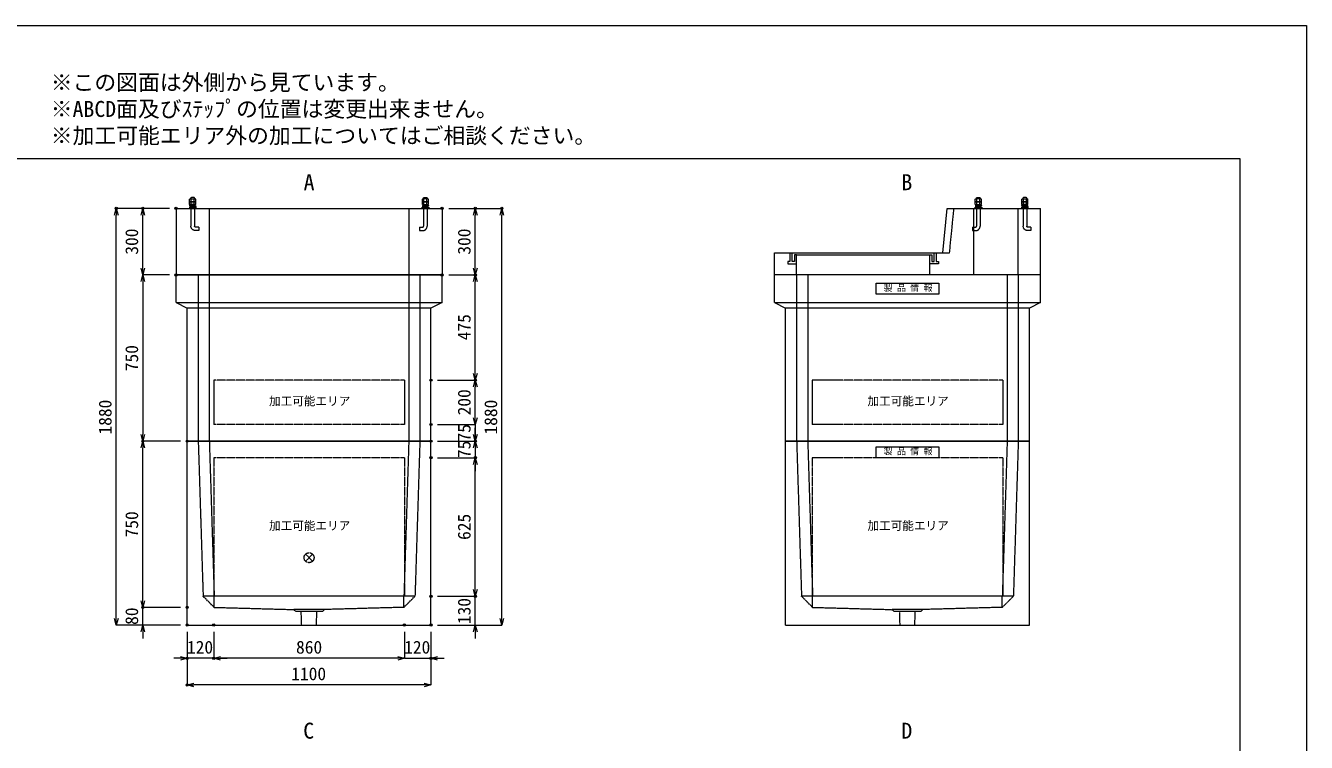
# Model space of a CAD drawing. Units: millimetres, scale not verified. Extents: x -4455 to 4455, y -3150 to 3150.
# Drawn here: x -1324 to 4455, y -84 to 3150 of the extents above; entities that cross this region are included whole.
import ezdxf
from ezdxf.enums import TextEntityAlignment as Align

# ---------------------------------------------------------------- set-up
doc = ezdxf.new("R2010")
doc.units = ezdxf.units.MM
doc.header["$LTSCALE"] = 20
doc.header["$PDMODE"] = 32
doc.header["$PDSIZE"] = 10
doc.linetypes.add('LONG_DASHED1', pattern=[7, 6, -1])
doc.linetypes.add('LONG_DOUBLE_CHAIN', pattern=[21.8, 18, -1, 0.6, -0.6, 0.6, -1])
for name, color, linetype, lineweight in [('0-0_D-TTL', 7, 'Continuous', 9), ('0-1_Defpoints', 7, 'Continuous', 9), ('0-3_D-TTL-TXT', 7, 'Continuous', 9), ('0-4_D-STR-TXT', 7, 'Continuous', 9), ('0-5_D-STR-DIM', 3, 'Continuous', 9), ('0-6_0', 7, 'Continuous', 9), ('0-7_D-STR', 7, 'Continuous', 9), ('0-9_D-STR-STR2', 1, 'Continuous', 9), ('0-A_D-STR-STR4', 134, 'LONG_DASHED1', 9), ('0-B_D-STR-STR1', 7, 'LONG_DASHED1', 9), ('0-C_D-STR-STR5', 1, 'LONG_DOUBLE_CHAIN', 9)]:
    doc.layers.add(name, color=color, linetype=linetype, lineweight=lineweight)
doc.styles.add('ＭＳ ゴシック', font='')
doc.styles.get('ＭＳ ゴシック').set_extended_font_data('MS Gothic')

# ---------------------------------------------------------------- blocks, each defined once
blk = doc.blocks.new('A$C4DE05FD1')
at = {"layer": '0-0_D-TTL', "color": 134}
for p, q in [((4000, 76000), (114800, 76000)), ((114800, 76000), (114800, 4000))]:
    blk.add_line(p, q, dxfattribs=at)
at = {"layer": '0-1_Defpoints', "color": 134}
for p, q in [((0, 84000), (118800, 84000)), ((118800, 84000), (118800, 0))]:
    blk.add_line(p, q, dxfattribs=at)
at = {"layer": '0-3_D-TTL-TXT', "style": 'ＭＳ ゴシック'}
for s, p in [('※この図面は外側から見ています。', (43260.9, 79815.7)), ('※ABCD面及びｽﾃｯﾌﾟの位置は変更出来ません。', (43260.9, 78215.7)), ('※加工可能エリア外の加工についてはご相談ください。', (43260.9, 76615.7))]:
    blk.add_text(s, height=962.2, dxfattribs=at).set_placement(p, align=Align.BOTTOM_LEFT)
blk = doc.blocks.new('_Open30')
at = {"layer": '0-6_0'}
blk.add_line((0, 0), (-20, 0), dxfattribs=at)
blk.add_lwpolyline([(-20, 5.36), (0, 0), (-20, -5.36)], dxfattribs=at)
blk = doc.blocks.new('A$C31CA379A')
at = {"layer": '0-4_D-STR-TXT', "style": 'ＭＳ ゴシック'}
for s, p in [('A', (-325.9, -2190.5)), ('B', (35638.6, -2190.5)), ('C', (-351.4, -35190.5)), ('D', (35638.6, -35190.5))]:
    blk.add_text(s, height=962.2, dxfattribs=at).set_placement(p, align=Align.BOTTOM_LEFT)
blk = doc.blocks.new('A$C737D46CD')
at = {"layer": '0-B_D-STR-STR1', "linetype": 'Continuous'}
blk.add_lwpolyline([(-2820, 0), (2820, 0), (2820, -1000), (-2820, -1000)], close=True, dxfattribs=at)
at = {"layer": '0-B_D-STR-STR1', "style": 'ＭＳ ゴシック'}
blk.add_text('製 品 情 報', height=577.3, dxfattribs=at).set_placement((-2149.6, -882.5), align=Align.BOTTOM_LEFT)
blk = doc.blocks.new('A$C531455C1')
at = {"layer": '0-7_D-STR'}
for p, q in [((-11000, 0), (11000, 0)), ((-11000, -16600), (-11000, 0)), ((11000, -16600), (11000, 0)), ((-11000, -16600), (11000, -16600))]:
    blk.add_line(p, q, dxfattribs=at)
at = {"layer": '0-7_D-STR', "linetype": 'LONG_DASHED1'}
for p, q in [((-10000, 0), (-9560, -14000)), ((-9000, 0), (-8560, -14000)), ((9000, 0), (8560, -14000)), ((10000, 0), (9560, -14000)), ((-8560, -15000), (-9560, -14000)), ((9560, -14000), (-9560, -14000)), ((-8560, -15000), (-8560, -14000)), ((-8560, -15000), (-1400, -15200)), ((8560, -15000), (1400, -15200)), ((8560, -15000), (9560, -14000)), ((8560, -15000), (8560, -14000)), ((-1200, -15380), (-1400, -15200)), ((1400, -15200), (-1400, -15200)), ((1200, -15380), (-1200, -15380)), ((-666, -16600), (-705, -15380)), ((666, -16600), (705, -15380)), ((1200, -15380), (1400, -15200))]:
    blk.add_line(p, q, dxfattribs=at)
at = {"layer": '0-C_D-STR-STR5'}
for p, q in [((8600, -1500), (8600, -14000)), ((8600, -14000), (-8600, -14000))]:
    blk.add_line(p, q, dxfattribs=at)
blk.add_lwpolyline([(8600, -1500), (-8600, -1500), (-8600, -14000)], dxfattribs=at)
at = {"layer": '0-B_D-STR-STR1'}
blk.add_blockref('A$C737D46CD', (0, -500), dxfattribs=at)
blk = doc.blocks.new('A$C44C4220A')
at = {"layer": '0-9_D-STR-STR2'}
for p, q in [((-160, -40), (-120, 0)), ((-120, 0), (120, 0)), ((160, -40), (120, 0)), ((-277.1, -167.2), (-230, -140)), ((-277.1, -390), (-277.1, -167.2)), ((-277.1, -417.2), (-230, -390)), ((-277.1, -390), (277.1, -390)), ((-277.1, -640), (-277.1, -417.2)), ((-277.1, -640), (277.1, -640)), ((-270, -777.1), (-270, -817.1)), ((-252.7, -757.3), (-160, -744.8)), ((-250, -757.1), (-20, -744.3)), ((-250, -837.1), (-20, -824.3)), ((-160, -140), (-160, -40)), ((-160, -752.1), (-160, -640)), ((-160, -880.6), (-160, -832.1)), ((-160, -1000), (-160, -930.6)), ((-138.6, -640), (-138.6, -140)), ((-20, -744.3), (-20, -824.3)), ((20, -674.4), (248.9, -687.2)), ((20, -674.4), (20, -754.4)), ((20, -754.4), (248.9, -767.2)), ((138.6, -640), (138.6, -140)), ((160, -140), (160, -40)), ((160, -682.2), (160, -640)), ((160, -880.6), (160, -762.3)), ((160, -780), (248.9, -767.2)), ((160, -1000), (160, -930.6)), ((268.9, -706.8), (268.9, -747.2)), ((277.1, -390), (277.1, -167.2)), ((277.1, -640), (277.1, -417.2))]:
    blk.add_line(p, q, dxfattribs=at)
at = {"layer": '0-9_D-STR-STR2', "linetype": 'LONG_DASHED1'}
for p, q in [((-160, -1000), (-160, -2600)), ((160, -1000), (160, -2600)), ((-540, -2680), (-240, -2680))]:
    blk.add_line(p, q, dxfattribs=at)
at = {"layer": '0-9_D-STR-STR2'}
blk.add_lwpolyline([(-300, -880.6), (300, -880.6), (300, -930.6), (-300, -930.6)], close=True, dxfattribs=at)
for points in [[(277.1, -167.2), (230, -140), (-230, -140)], [(277.1, -417.2), (230, -390), (-230, -390)]]:
    blk.add_lwpolyline(points, dxfattribs=at)
at = {"layer": '0-9_D-STR-STR2', "linetype": 'LONG_DASHED1'}
blk.add_lwpolyline([(-540, -2680), (-540, -3000), (-240, -3000)], dxfattribs=at)
at = {"layer": '0-9_D-STR-STR2'}
for centre, start, end in [((-250, -777.1), 90, 180), ((-250, -817.1), 180, 270), ((248.9, -707.2), 0, 90), ((248.9, -747.2), 270, 0)]:
    blk.add_arc(centre, 20, start, end, dxfattribs=at)
at = {"layer": '0-9_D-STR-STR2', "linetype": 'LONG_DASHED1'}
for radius in [400, 80]:
    blk.add_arc((-240, -2600), radius, 270, 0, dxfattribs=at)
blk = doc.blocks.new('A$C1CB640C4')
at = {"layer": '0-7_D-STR'}
for p, q in [((3200, 2000), (3576.1, 6000)), ((3576.1, 6000), (12000, 6000)), ((12000, 0), (12000, 6000)), ((-12000, 2000), (3200, 2000)), ((-12000, 0), (-12000, 2000)), ((12000, 0), (-12000, 0))]:
    blk.add_line(p, q, dxfattribs=at)
at = {"layer": '0-7_D-STR', "linetype": 'LONG_DASHED1'}
for p, q in [((3800, 2000), (4200, 6000)), ((6000, 0), (6000, 6000)), ((10000, 0), (10000, 6000)), ((-10000, 0), (-10000, 1800)), ((2000, 1800), (2000, 0)), ((3200, 2000), (3800, 2000))]:
    blk.add_line(p, q, dxfattribs=at)
at = {"layer": '0-A_D-STR-STR4'}
for points in [[(-10600, 2000), (-10600, 1200), (-10800, 1200), (-10800, 1000), (-10000, 1000)], [(-10000, 1800), (-10200, 1800), (-10200, 1200), (-10400, 1200), (-10400, 2000)], [(-10000, 1800), (2000, 1800), (2200, 1800)], [(2600, 2000), (2600, 1200), (2800, 1200), (2800, 1000), (2000, 1000)], [(2200, 1800), (2200, 1200), (2400, 1200), (2400, 2000)]]:
    blk.add_lwpolyline(points, dxfattribs=at)
at = {"layer": '0-7_D-STR'}
blk.add_blockref('A$C44C4220A', (6400, 7000), dxfattribs=at)
at = {"layer": '0-7_D-STR', "xscale": -1}
blk.add_blockref('A$C44C4220A', (10600, 7000), dxfattribs=at)
blk = doc.blocks.new('A$C5E7F35E6')
at = {"layer": '0-7_D-STR'}
for p, q in [((-12000, 6000), (12000, 6000)), ((-12000, 6000), (-12000, 0)), ((12000, 6000), (12000, 0)), ((-12000, 0), (12000, 0))]:
    blk.add_line(p, q, dxfattribs=at)
at = {"layer": '0-7_D-STR', "linetype": 'LONG_DASHED1'}
for p, q in [((-9000, 6000), (-9000, 0)), ((9000, 6000), (9000, 0))]:
    blk.add_line(p, q, dxfattribs=at)
at = {"layer": '0-7_D-STR', "xscale": -1}
blk.add_blockref('A$C44C4220A', (-10500, 7000), dxfattribs=at)
at = {"layer": '0-7_D-STR'}
blk.add_blockref('A$C44C4220A', (10500, 7000), dxfattribs=at)
blk = doc.blocks.new('A$Cddcd1648')
at = {"layer": '0-7_D-STR'}
for p, q in [((12000, 15000), (-12000, 15000)), ((-12000, 12500), (-12000, 15000)), ((12000, 12500), (12000, 15000)), ((-12000, 12500), (-11000, 12000)), ((-12000, 12500), (12000, 12500)), ((-11000, 0), (-11000, 12000)), ((11000, 12000), (-11000, 12000)), ((12000, 12500), (11000, 12000)), ((11000, 0), (11000, 12000)), ((11000, 0), (-11000, 0))]:
    blk.add_line(p, q, dxfattribs=at)
at = {"layer": '0-7_D-STR', "linetype": 'LONG_DASHED1'}
for p, q in [((-10000, 15000), (-10000, 0)), ((-9000, 15000), (-9000, 0)), ((9000, 15000), (9000, 0)), ((10000, 15000), (10000, 0))]:
    blk.add_line(p, q, dxfattribs=at)
at = {"layer": '0-C_D-STR-STR5'}
for p, q in [((8600, 5500), (8600, 1500)), ((8600, 1500), (-8600, 1500))]:
    blk.add_line(p, q, dxfattribs=at)
blk.add_lwpolyline([(8600, 5500), (-8600, 5500), (-8600, 1500)], dxfattribs=at)
blk = doc.blocks.new('A$Cb5c508f1')
at = {"layer": '0-7_D-STR'}
for p, q in [((12000, 15000), (-12000, 15000)), ((-12000, 12500), (-12000, 15000)), ((12000, 12500), (12000, 15000)), ((-12000, 12500), (-11000, 12000)), ((-12000, 12500), (12000, 12500)), ((-11000, 0), (-11000, 12000)), ((11000, 12000), (-11000, 12000)), ((12000, 12500), (11000, 12000)), ((11000, 0), (11000, 12000)), ((11000, 0), (-11000, 0))]:
    blk.add_line(p, q, dxfattribs=at)
at = {"layer": '0-7_D-STR', "linetype": 'LONG_DASHED1'}
for p, q in [((-10000, 15000), (-10000, 0)), ((-9000, 15000), (-9000, 0)), ((9000, 15000), (9000, 0)), ((10000, 15000), (10000, 0))]:
    blk.add_line(p, q, dxfattribs=at)
at = {"layer": '0-C_D-STR-STR5'}
for p, q in [((8600, 5500), (8600, 1500)), ((8600, 1500), (-8600, 1500))]:
    blk.add_line(p, q, dxfattribs=at)
blk.add_lwpolyline([(8600, 5500), (-8600, 5500), (-8600, 1500)], dxfattribs=at)
at = {"layer": '0-B_D-STR-STR1'}
blk.add_blockref('A$C737D46CD', (0, 14250), dxfattribs=at)
blk = doc.blocks.new('A$C7CE826D1')
at = {"layer": '0-7_D-STR'}
for p, q in [((-11000, 0), (11000, 0)), ((-11000, -16600), (-11000, 0)), ((11000, -16600), (11000, 0)), ((-11000, -16600), (11000, -16600))]:
    blk.add_line(p, q, dxfattribs=at)
at = {"layer": '0-7_D-STR', "linetype": 'LONG_DASHED1'}
for p, q in [((-10000, 0), (-9560, -14000)), ((-9000, 0), (-8560, -14000)), ((9000, 0), (8560, -14000)), ((10000, 0), (9560, -14000)), ((-8560, -15000), (-9560, -14000)), ((9560, -14000), (-9560, -14000)), ((-8560, -15000), (-8560, -14000)), ((-8560, -15000), (-1400, -15200)), ((8560, -15000), (1400, -15200)), ((8560, -15000), (9560, -14000)), ((8560, -15000), (8560, -14000)), ((-1200, -15380), (-1400, -15200)), ((1400, -15200), (-1400, -15200)), ((1200, -15380), (-1200, -15380)), ((-666, -16600), (-705, -15380)), ((666, -16600), (705, -15380)), ((1200, -15380), (1400, -15200))]:
    blk.add_line(p, q, dxfattribs=at)
at = {"layer": '0-C_D-STR-STR5'}
for p, q in [((8600, -1500), (-8600, -1500)), ((-8600, -1500), (-8600, -14000)), ((8600, -1500), (8600, -14000)), ((8600, -14000), (-8600, -14000))]:
    blk.add_line(p, q, dxfattribs=at)
blk = doc.blocks.new('A$C1C640AAB')
at = {"layer": '0-C_D-STR-STR5'}
for p, q in [((-318.2, -318.2), (318.2, 318.2)), ((-318.2, 318.2), (318.2, -318.2))]:
    blk.add_line(p, q, dxfattribs=at)
blk.add_circle((0, 0), 450, dxfattribs=at)
blk = doc.blocks.new('A$Cfa78f23a')
at = {"layer": '0-7_D-STR'}
blk.add_blockref('A$C7CE826D1', (0, 0), dxfattribs=at)
at = {"layer": '0-C_D-STR-STR5'}
blk.add_blockref('A$C1C640AAB', (0, -10520), dxfattribs=at)

msp = doc.modelspace()

# ---------------------------------------------------------------- linework, layer by layer
at = {"layer": '0-1_Defpoints'}
for p in [(-915, 2325), (-795, 2325), (-645, 2325), (555, 2325), (705, 2325), (825, 2325), (-645, 2025), (555, 2025), (555, 2025), (705, 2025), (505, 1550), (705, 1550), (505, 1350), (-795, 1275), (-795, 1275), (-595, 1275), (-595, 1275), (505, 1275), (505, 1275), (705, 1275), (505, 1200), (505, 1200), (705, 1200), (705, 1200), (505, 575), (705, 575), (-795, 525), (-595, 525), (-595, 445), (-595, 445), (-595, 445), (-475, 445), (385, 445), (505, 445), (505, 445), (505, 445), (-595, 295), (-475, 295), (505, 295), (-595, 175)]:
    msp.add_point(p, dxfattribs=at)
at = {"layer": '0-5_D-STR-DIM'}
for p, q in [((-675, 2325), (-915, 2325)), ((-675, 2325), (-795, 2325)), ((585, 2325), (705, 2325)), ((585, 2325), (825, 2325)), ((-915, 475), (-915, 2295)), ((-795, 2055), (-795, 2295)), ((705, 2055), (705, 2295)), ((825, 475), (825, 2295)), ((-675, 2025), (-795, 2025)), ((-675, 2025), (-795, 2025)), ((585, 2025), (705, 2025)), ((585, 2025), (705, 2025)), ((-795, 1995), (-795, 1305)), ((705, 1580), (705, 1995)), ((535, 1550), (705, 1550)), ((535, 1550), (705, 1550)), ((705, 1380), (705, 1520)), ((705, 1380), (705, 1410)), ((535, 1350), (705, 1350)), ((535, 1350), (705, 1350)), ((705, 1350), (705, 1275)), ((705, 1305), (705, 1335)), ((-625, 1275), (-795, 1275)), ((-625, 1275), (-795, 1275)), ((535, 1275), (705, 1275)), ((535, 1275), (705, 1275)), ((705, 1275), (705, 1200)), ((-795, 555), (-795, 1245)), ((705, 1245), (705, 1215)), ((535, 1200), (705, 1200)), ((535, 1200), (705, 1200)), ((705, 605), (705, 1170)), ((705, 1170), (705, 1140)), ((-795, 555), (-795, 585)), ((705, 605), (705, 635)), ((-625, 525), (-795, 525)), ((-795, 445), (-795, 525)), ((-625, 525), (-795, 525)), ((535, 575), (705, 575)), ((535, 575), (705, 575)), ((705, 445), (705, 575)), ((-625, 445), (-915, 445)), ((-625, 445), (-795, 445)), ((-795, 415), (-795, 385)), ((-595, 415), (-595, 175)), ((-595, 415), (-595, 295)), ((-475, 415), (-475, 295)), ((-475, 415), (-475, 295)), ((385, 415), (385, 295)), ((385, 415), (385, 295)), ((505, 415), (505, 295)), ((505, 415), (505, 175)), ((535, 445), (705, 445)), ((535, 445), (825, 445)), ((705, 415), (705, 385)), ((-625, 295), (-655, 295)), ((-475, 295), (-595, 295)), ((355, 295), (-445, 295)), ((-445, 295), (-415, 295)), ((355, 295), (325, 295)), ((385, 295), (505, 295)), ((535, 295), (565, 295)), ((475, 175), (-565, 175))]:
    msp.add_line(p, q, dxfattribs=at)

# ---------------------------------------------------------------- block references
at = {"layer": '0-0_D-TTL', "xscale": 0.075, "yscale": 0.075}
msp.add_blockref('A$C4DE05FD1', (-4455, -3150), dxfattribs=at)
at = {"layer": '0-4_D-STR-TXT', "xscale": 0.075, "yscale": 0.075}
msp.add_blockref('A$C31CA379A', (-45, 2550), dxfattribs=at)
at = {"layer": '0-5_D-STR-DIM', "xscale": 1.5, "yscale": 1.5}
for p, rotation in [((-915, 2325), 90), ((-795, 2325), 90), ((705, 2325), 90), ((825, 2325), 90), ((-795, 2025), 270), ((-795, 2025), 90), ((705, 2025), 270), ((705, 2025), 90), ((705, 1550), 270), ((705, 1550), 90), ((705, 1350), 270), ((705, 1350), 270), ((-795, 1275), 270), ((-795, 1275), 90), ((705, 1275), 270), ((705, 1275), 90), ((705, 1200), 90), ((705, 1200), 90), ((705, 575), 270), ((705, 575), 270), ((-795, 525), 270), ((-795, 525), 270), ((-915, 445), 270), ((825, 445), 270), ((-795, 445), 90), ((705, 445), 90), ((-475, 295), 180), ((-475, 295), 180), ((505, 295), 180), ((-595, 175), 180)]:
    msp.add_blockref('_Open30', p, dxfattribs=dict(at, rotation=rotation))
for p in [(-595, 295), (385, 295), (385, 295), (505, 175)]:
    msp.add_blockref('_Open30', p, dxfattribs=at)
at = {"layer": '0-7_D-STR', "xscale": 0.05, "yscale": 0.05}
for name, p in [('A$C5E7F35E6', (-45, 2025)), ('A$C1CB640C4', (2655, 2025)), ('A$Cddcd1648', (-45, 1275)), ('A$Cb5c508f1', (2655, 1275)), ('A$Cfa78f23a', (-45, 1275)), ('A$C531455C1', (2655, 1275))]:
    msp.add_blockref(name, p, dxfattribs=at)

# ---------------------------------------------------------------- texts
at = {"layer": '0-5_D-STR-DIM', "style": 'ＭＳ ゴシック'}
for s, p in [('300', (-798.9, 2116.35)), ('300', (701.1, 2116.35)), ('475', (701.1, 1730.08)), ('750', (-798.9, 1590.6)), ('200', (701.1, 1391.2)), ('1880', (-918.9, 1304.72)), ('1880', (821.1, 1304.72)), ('75', (701.1, 1273.38)), ('75', (701.1, 1198.38)), ('750', (-798.9, 840.6)), ('625', (701.1, 829.18)), ('80', (-798.9, 445.85)), ('130', (701.1, 449.22))]:
    msp.add_text(s, height=57.77, rotation=90, dxfattribs=at).set_placement(p, align=Align.BOTTOM_LEFT)
for s, p in [('120', (-595.78, 298.9)), ('860', (-103.65, 298.9)), ('120', (384.22, 298.9)), ('1100', (-125.28, 178.9))]:
    msp.add_text(s, height=57.77, dxfattribs=at).set_placement(p, align=Align.BOTTOM_LEFT)
at = {"layer": '0-C_D-STR-STR5', "style": 'ＭＳ ゴシック'}
for p in [(-225.48, 1424.75), (2474.52, 1424.75), (-225.48, 862.53), (2474.52, 862.53)]:
    msp.add_text('加工可能エリア', height=38.42, dxfattribs=at).set_placement(p, align=Align.BOTTOM_LEFT)

doc.saveas('drawing.dxf')
